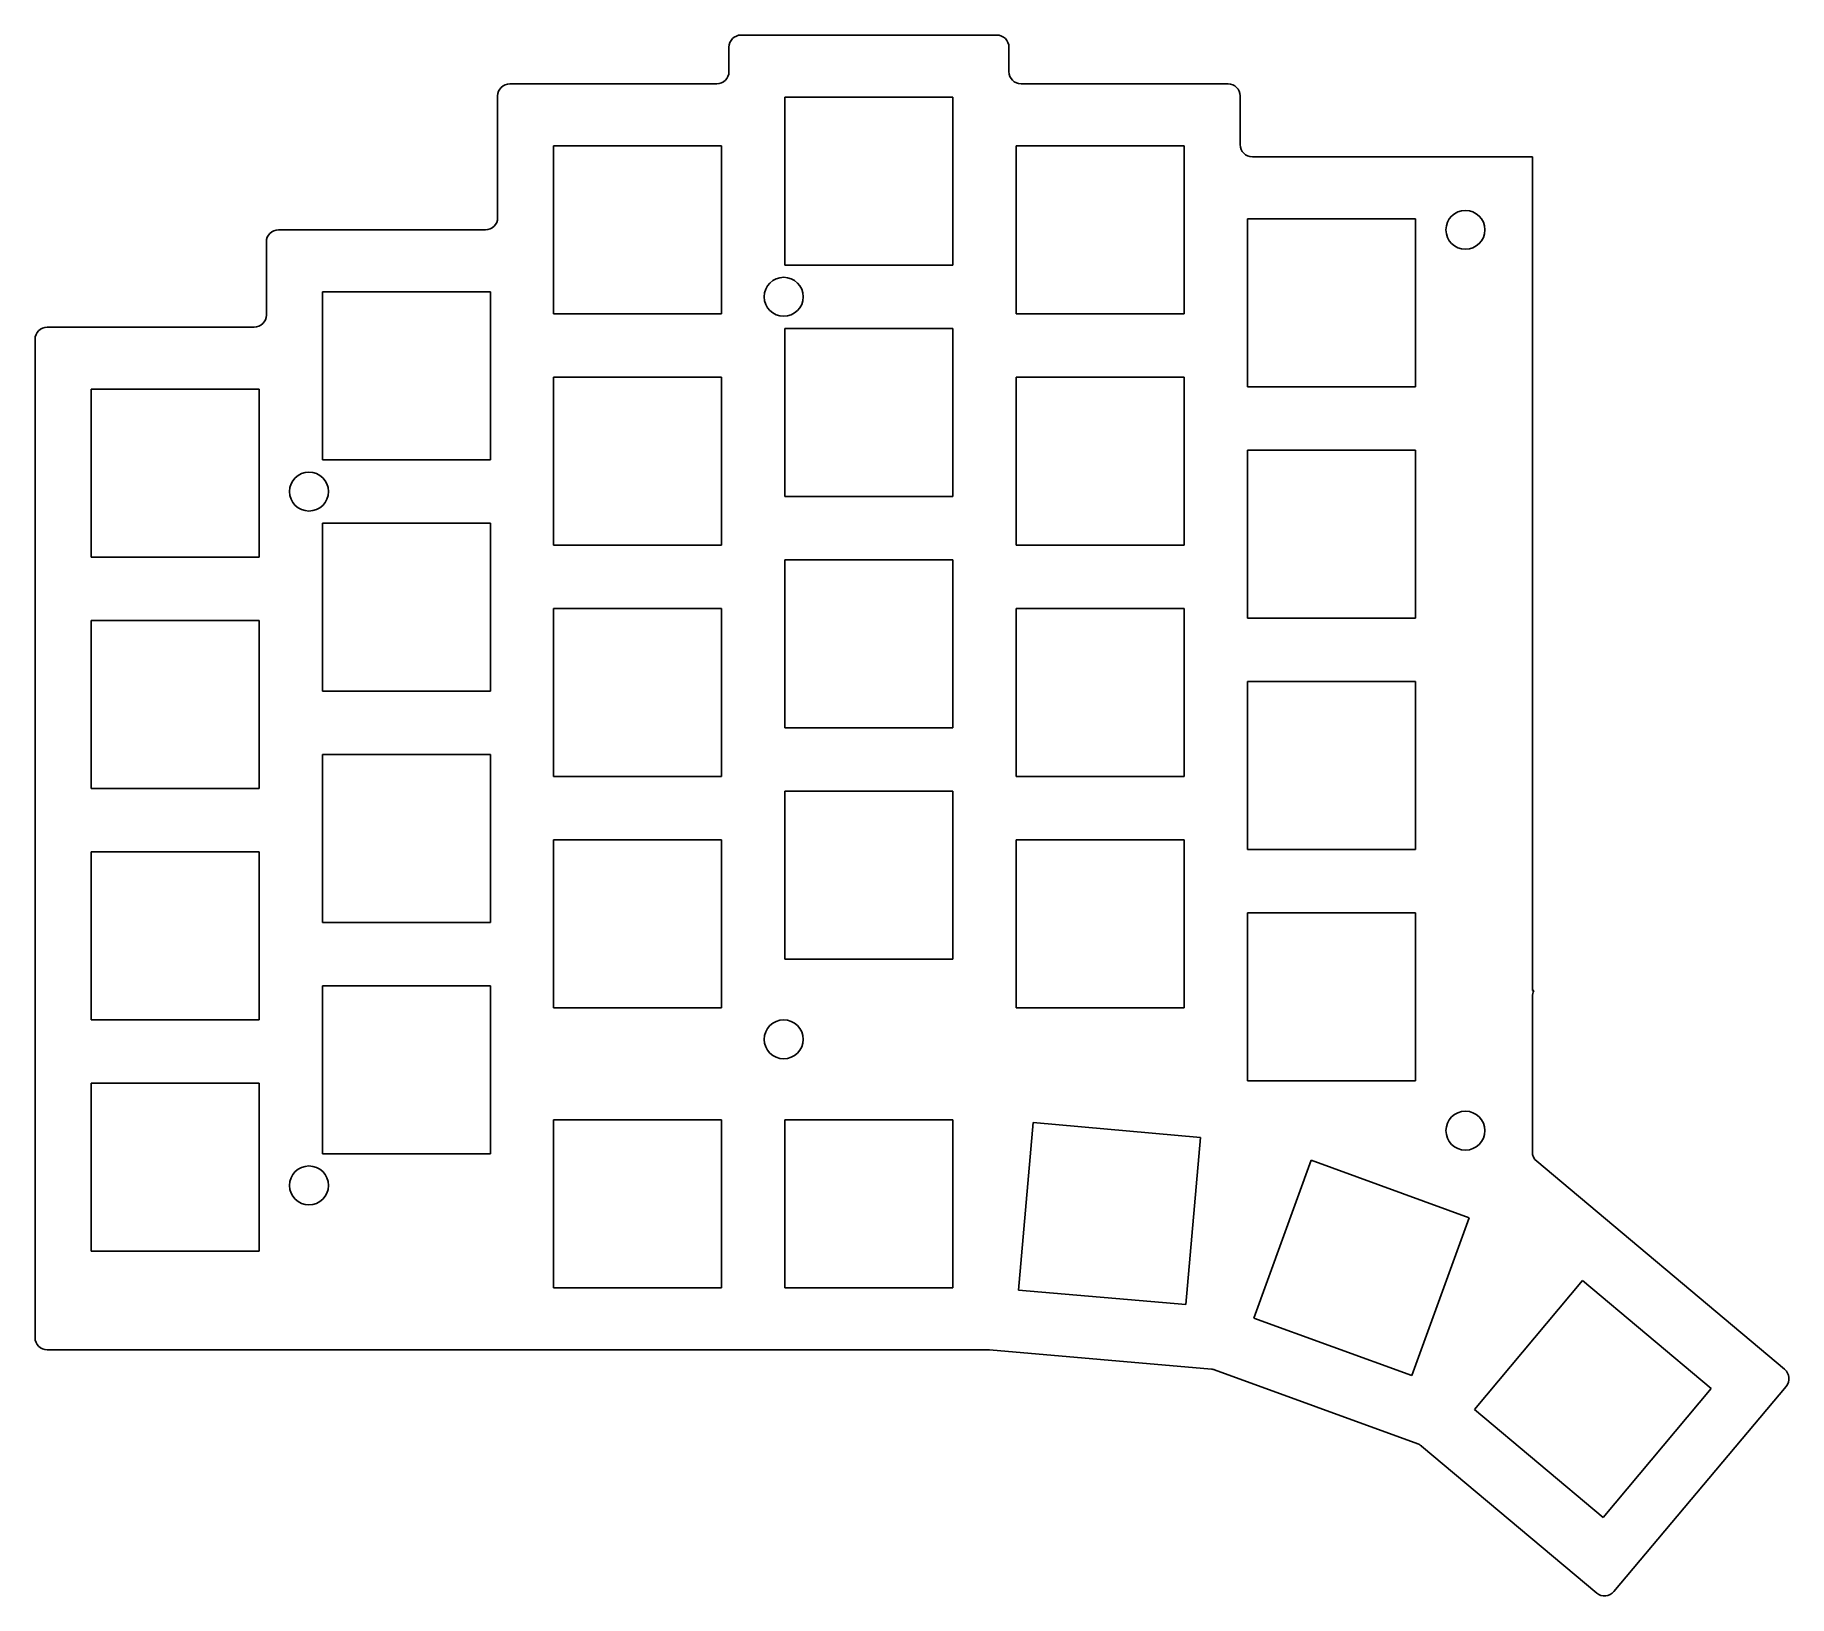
# Model space of a CAD drawing. Header units: millimetres. Extents: x 28 to 173, y -155 to -27.
import ezdxf

# ---------------------------------------------------------------- set-up
doc = ezdxf.new("R2010")
doc.units = ezdxf.units.MM

msp = doc.modelspace()

# ---------------------------------------------------------------- linework, layer by layer
for p, q in [((86.5, -27), (107.5, -27)), ((85.5, -30), (85.5, -28)), ((108.5, -28), (108.5, -30)), ((67.5, -31), (84.5, -31)), ((109.5, -31), (126.5, -31)), ((66.5, -42), (66.5, -32)), ((103.9, -32.1), (90.1, -32.1)), ((90.1, -32.1), (90.1, -45.9)), ((103.9, -45.9), (103.9, -32.1)), ((127.5, -32), (127.5, -36)), ((84.9, -36.1), (71.1, -36.1)), ((71.1, -36.1), (71.1, -49.9)), ((84.9, -49.9), (84.9, -36.1)), ((122.9, -36.1), (109.1, -36.1)), ((109.1, -36.1), (109.1, -49.9)), ((122.9, -49.9), (122.9, -36.1)), ((128.5, -37), (151.5, -37)), ((151.5, -37), (151.5, -105.5)), ((48.5, -43), (65.5, -43)), ((141.9, -42.1), (128.1, -42.1)), ((128.1, -42.1), (128.1, -55.9)), ((141.9, -55.9), (141.9, -42.1)), ((47.5, -50), (47.5, -44)), ((90.1, -45.9), (103.9, -45.9)), ((65.9, -48.1), (52.1, -48.1)), ((52.1, -48.1), (52.1, -61.9)), ((65.9, -61.9), (65.9, -48.1)), ((71.1, -49.9), (84.9, -49.9)), ((109.1, -49.9), (122.9, -49.9)), ((29.5, -51), (46.5, -51)), ((103.9, -51.1), (90.1, -51.1)), ((90.1, -51.1), (90.1, -64.9)), ((103.9, -64.9), (103.9, -51.1)), ((28.5, -134), (28.5, -52)), ((46.9, -56.1), (33.1, -56.1)), ((33.1, -56.1), (33.1, -69.9)), ((46.9, -69.9), (46.9, -56.1)), ((84.9, -55.1), (71.1, -55.1)), ((71.1, -55.1), (71.1, -68.9)), ((84.9, -68.9), (84.9, -55.1)), ((122.9, -55.1), (109.1, -55.1)), ((109.1, -55.1), (109.1, -68.9)), ((122.9, -68.9), (122.9, -55.1)), ((128.1, -55.9), (141.9, -55.9)), ((52.1, -61.9), (65.9, -61.9)), ((141.9, -61.1), (128.1, -61.1)), ((128.1, -61.1), (128.1, -74.9)), ((141.9, -74.9), (141.9, -61.1)), ((90.1, -64.9), (103.9, -64.9)), ((65.9, -67.1), (52.1, -67.1)), ((52.1, -67.1), (52.1, -80.9)), ((65.9, -80.9), (65.9, -67.1)), ((71.1, -68.9), (84.9, -68.9)), ((109.1, -68.9), (122.9, -68.9)), ((33.1, -69.9), (46.9, -69.9)), ((103.9, -70.1), (90.1, -70.1)), ((90.1, -70.1), (90.1, -83.9)), ((103.9, -83.9), (103.9, -70.1)), ((84.9, -74.1), (71.1, -74.1)), ((71.1, -74.1), (71.1, -87.9)), ((84.9, -87.9), (84.9, -74.1)), ((122.9, -74.1), (109.1, -74.1)), ((109.1, -74.1), (109.1, -87.9)), ((122.9, -87.9), (122.9, -74.1)), ((128.1, -74.9), (141.9, -74.9)), ((46.9, -75.1), (33.1, -75.1)), ((33.1, -75.1), (33.1, -88.9)), ((46.9, -88.9), (46.9, -75.1)), ((141.9, -80.1), (128.1, -80.1)), ((128.1, -80.1), (128.1, -93.9)), ((141.9, -93.9), (141.9, -80.1)), ((52.1, -80.9), (65.9, -80.9)), ((90.1, -83.9), (103.9, -83.9)), ((65.9, -86.1), (52.1, -86.1)), ((52.1, -86.1), (52.1, -99.9)), ((65.9, -99.9), (65.9, -86.1)), ((33.1, -88.9), (46.9, -88.9)), ((71.1, -87.9), (84.9, -87.9)), ((103.9, -89.1), (90.1, -89.1)), ((90.1, -89.1), (90.1, -102.9)), ((103.9, -102.9), (103.9, -89.1)), ((109.1, -87.9), (122.9, -87.9)), ((84.9, -93.1), (71.1, -93.1)), ((71.1, -93.1), (71.1, -106.9)), ((84.9, -106.9), (84.9, -93.1)), ((122.9, -93.1), (109.1, -93.1)), ((109.1, -93.1), (109.1, -106.9)), ((122.9, -106.9), (122.9, -93.1)), ((46.9, -94.1), (33.1, -94.1)), ((33.1, -94.1), (33.1, -107.9)), ((46.9, -107.9), (46.9, -94.1)), ((128.1, -93.9), (141.9, -93.9)), ((141.9, -99.1), (128.1, -99.1)), ((128.1, -99.1), (128.1, -112.9)), ((141.9, -112.9), (141.9, -99.1)), ((52.1, -99.9), (65.9, -99.9)), ((90.1, -102.9), (103.9, -102.9)), ((65.9, -105.1), (52.1, -105.1)), ((52.1, -105.1), (52.1, -118.9)), ((65.9, -118.9), (65.9, -105.1)), ((151.5, -105.5), (151.63, -105.5)), ((151.5, -118.75), (151.5, -106)), ((33.1, -107.9), (46.9, -107.9)), ((71.1, -106.9), (84.9, -106.9)), ((109.1, -106.9), (122.9, -106.9)), ((46.9, -113.1), (33.1, -113.1)), ((33.1, -113.1), (33.1, -126.9)), ((46.9, -126.9), (46.9, -113.1)), ((128.1, -112.9), (141.9, -112.9)), ((84.9, -116.1), (71.1, -116.1)), ((71.1, -116.1), (71.1, -129.9)), ((84.9, -129.9), (84.9, -116.1)), ((103.9, -116.1), (90.1, -116.1)), ((90.1, -116.1), (90.1, -129.9)), ((103.9, -129.9), (103.9, -116.1)), ((110.48, -116.34), (109.28, -130.09)), ((124.23, -117.55), (110.48, -116.34)), ((123.02, -131.29), (124.23, -117.55)), ((52.1, -118.9), (65.9, -118.9)), ((133.34, -119.43), (128.62, -132.4)), ((146.31, -124.15), (133.34, -119.43)), ((151.86, -119.52), (172.22, -136.6)), ((141.59, -137.12), (146.31, -124.15)), ((33.1, -126.9), (46.9, -126.9)), ((155.61, -129.32), (146.74, -139.9)), ((166.18, -138.19), (155.61, -129.32)), ((71.1, -129.9), (84.9, -129.9)), ((90.1, -129.9), (103.9, -129.9)), ((109.28, -130.09), (123.02, -131.29)), ((128.62, -132.4), (141.59, -137.12)), ((29.5, -135), (106.83, -135)), ((106.91, -135), (125.14, -136.6)), ((125.4, -136.66), (142.09, -142.73)), ((157.31, -148.77), (166.18, -138.19)), ((158.2, -154.86), (172.34, -138.01)), ((146.74, -139.9), (157.31, -148.77)), ((142.39, -142.91), (156.79, -154.99))]:
    msp.add_line(p, q)
for centre in [(146, -43), (90, -48.5), (51, -64.5), (90, -109.5), (146, -117), (51, -121.5)]:
    msp.add_circle(centre, 1.6)
for centre, start, end in [((86.5, -28), 90, 180), ((107.5, -28), 0, 90), ((84.5, -30), 270, 0), ((109.5, -30), 180, 270), ((67.5, -32), 90, 180), ((126.5, -32), 0, 90), ((128.5, -36), 180, 270), ((48.5, -44), 90, 180), ((65.5, -42), 270, 0), ((46.5, -50), 270, 0), ((29.5, -52), 90, 180), ((152.5, -106), 150, 180), ((152.5, -118.75), 180, 230), ((29.5, -134), 180, 270), ((106.83, -136), 85, 90), ((125.05, -137.59), 70, 85), ((171.58, -137.37), 320, 50), ((141.75, -143.67), 50, 70), ((157.43, -154.22), 230, 320)]:
    msp.add_arc(centre, 1, start, end)

doc.saveas('drawing.dxf')
